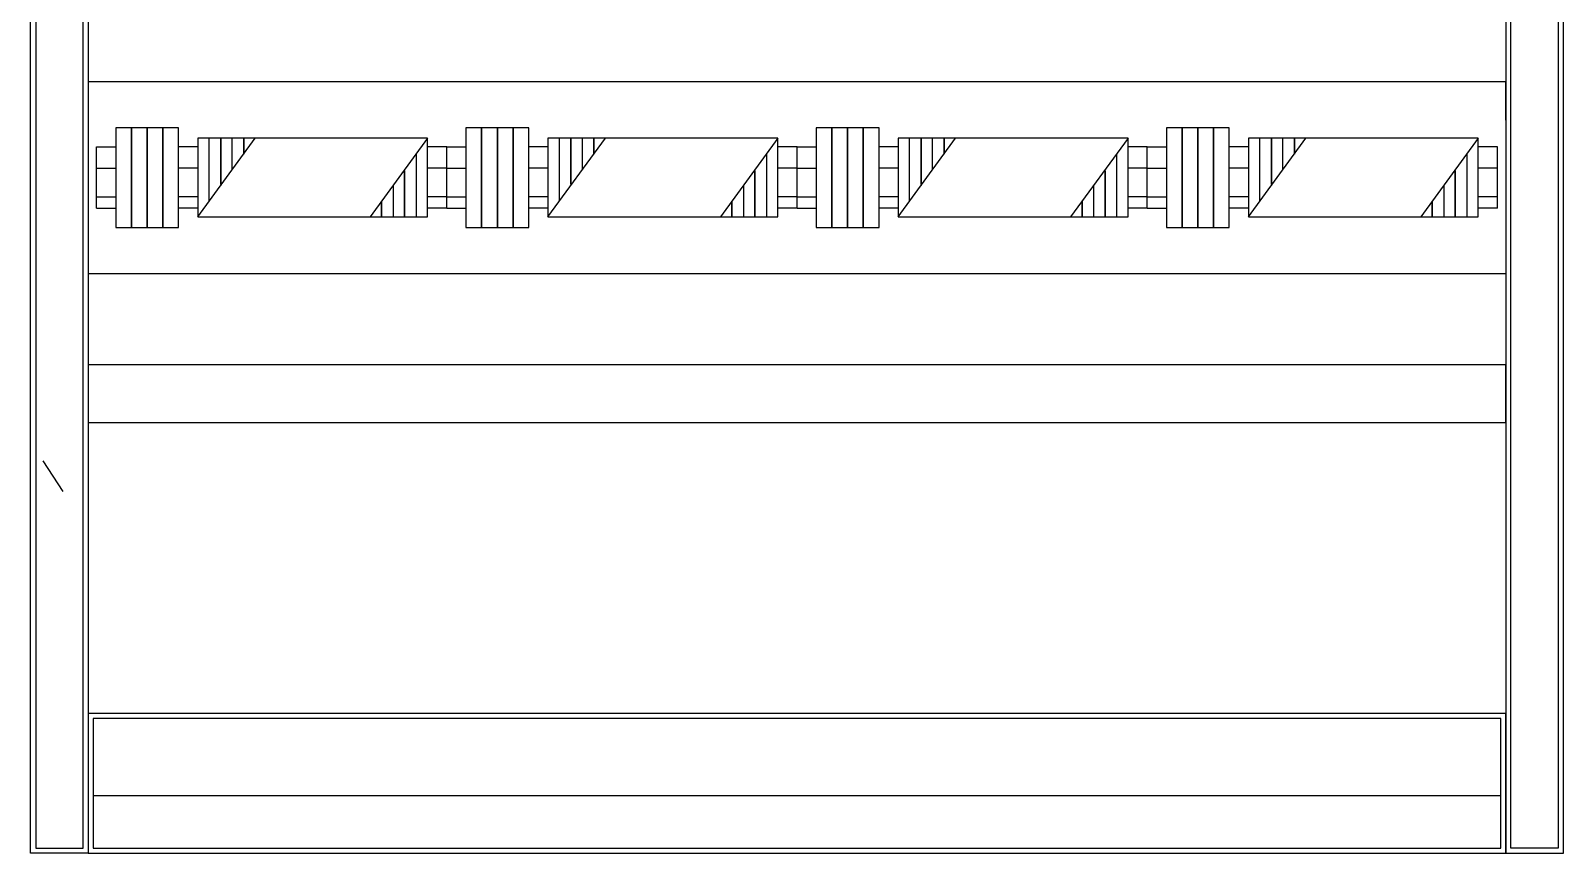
# Model space of a CAD drawing. Header units: millimetres. Extents: x 3151 to 30896, y 1337 to 7086.
# Drawn here: x 23907 to 24707, y 1337 to 1766 of the extents above; entities that cross this region are included whole.
import ezdxf

# ---------------------------------------------------------------- set-up
doc = ezdxf.new("R2010")
doc.units = ezdxf.units.MM

msp = doc.modelspace()

# ---------------------------------------------------------------- linework, layer by layer
at = {"color": 7}
for p, q in [((23906.53, 1336.69), (23906.53, 3536.69)), ((23936.53, 3536.69), (23936.53, 1336.69)), ((24676.53, 3536.69), (24676.53, 1336.69)), ((24706.53, 1336.69), (24706.53, 3536.69)), ((23909.18, 3534.04), (23909.18, 1339.34)), ((23933.88, 1339.34), (23933.88, 3534.04)), ((24679.18, 1339.34), (24679.18, 3534.04)), ((24703.88, 3534.04), (24703.88, 1339.34)), ((24676.53, 1739.19), (23936.53, 1739.19)), ((23936.53, 1739.19), (23936.53, 1639.19)), ((24676.53, 1719.19), (24676.53, 1739.19)), ((23959.13, 1715.19), (23950.93, 1715.19)), ((23950.93, 1715.19), (23950.93, 1663.19)), ((23959.13, 1663.19), (23959.13, 1715.19)), ((23967.33, 1715.19), (23959.13, 1715.19)), ((23959.13, 1715.19), (23959.13, 1663.19)), ((23967.33, 1663.19), (23967.33, 1715.19)), ((23975.53, 1715.19), (23967.33, 1715.19)), ((23967.33, 1715.19), (23967.33, 1663.19)), ((23975.53, 1663.19), (23975.53, 1715.19)), ((23983.73, 1715.19), (23975.53, 1715.19)), ((23975.53, 1715.19), (23975.53, 1663.19)), ((23983.73, 1663.19), (23983.73, 1715.19)), ((24141.93, 1715.19), (24133.73, 1715.19)), ((24133.73, 1715.19), (24133.73, 1663.19)), ((24141.93, 1663.19), (24141.93, 1715.19)), ((24150.13, 1715.19), (24141.93, 1715.19)), ((24141.93, 1715.19), (24141.93, 1663.19)), ((24150.13, 1663.19), (24150.13, 1715.19)), ((24158.33, 1715.19), (24150.13, 1715.19)), ((24150.13, 1715.19), (24150.13, 1663.19)), ((24158.33, 1663.19), (24158.33, 1715.19)), ((24166.53, 1715.19), (24158.33, 1715.19)), ((24158.33, 1715.19), (24158.33, 1663.19)), ((24166.53, 1663.19), (24166.53, 1715.19)), ((24324.73, 1715.19), (24316.53, 1715.19)), ((24316.53, 1715.19), (24316.53, 1663.19)), ((24324.73, 1663.19), (24324.73, 1715.19)), ((24332.93, 1715.19), (24324.73, 1715.19)), ((24324.73, 1715.19), (24324.73, 1663.19)), ((24332.93, 1663.19), (24332.93, 1715.19)), ((24341.13, 1715.19), (24332.93, 1715.19)), ((24332.93, 1715.19), (24332.93, 1663.19)), ((24341.13, 1663.19), (24341.13, 1715.19)), ((24349.33, 1715.19), (24341.13, 1715.19)), ((24341.13, 1715.19), (24341.13, 1663.19)), ((24349.33, 1663.19), (24349.33, 1715.19)), ((24507.53, 1715.19), (24499.33, 1715.19)), ((24499.33, 1715.19), (24499.33, 1663.19)), ((24507.53, 1663.19), (24507.53, 1715.19)), ((24515.73, 1715.19), (24507.53, 1715.19)), ((24507.53, 1715.19), (24507.53, 1663.19)), ((24515.73, 1663.19), (24515.73, 1715.19)), ((24523.93, 1715.19), (24515.73, 1715.19)), ((24515.73, 1715.19), (24515.73, 1663.19)), ((24523.93, 1663.19), (24523.93, 1715.19)), ((24532.13, 1715.19), (24523.93, 1715.19)), ((24523.93, 1715.19), (24523.93, 1663.19)), ((24532.13, 1663.19), (24532.13, 1715.19)), ((23940.93, 1705.19), (23950.93, 1705.19)), ((23940.93, 1673.19), (23940.93, 1705.19)), ((23983.73, 1673.19), (23983.73, 1705.19)), ((23993.73, 1705.19), (23983.73, 1705.19)), ((24023.73, 1709.69), (23993.73, 1709.69)), ((23993.73, 1709.69), (23993.73, 1668.69)), ((23993.73, 1668.69), (24023.73, 1709.69)), ((24113.73, 1709.69), (23993.73, 1709.69)), ((23993.73, 1709.69), (23993.73, 1668.69)), ((23999.73, 1676.89), (23999.73, 1709.69)), ((24005.73, 1685.69), (24005.73, 1709.69)), ((24005.73, 1709.69), (24005.73, 1685.09)), ((24011.73, 1693.29), (24011.73, 1709.69)), ((24017.73, 1701.69), (24017.73, 1709.69)), ((24017.73, 1709.69), (24017.73, 1701.49)), ((24113.73, 1709.69), (24083.73, 1668.69)), ((24113.73, 1668.69), (24113.73, 1709.69)), ((24113.73, 1709.69), (24113.73, 1709.69)), ((24113.73, 1668.69), (24113.73, 1709.69)), ((24123.73, 1705.19), (24113.73, 1705.19)), ((24123.73, 1673.19), (24123.73, 1705.19)), ((24123.73, 1705.19), (24133.73, 1705.19)), ((24123.73, 1673.19), (24123.73, 1705.19)), ((24166.53, 1673.19), (24166.53, 1705.19)), ((24176.53, 1705.19), (24166.53, 1705.19)), ((24206.53, 1709.69), (24176.53, 1709.69)), ((24176.53, 1709.69), (24176.53, 1668.69)), ((24176.53, 1668.69), (24206.53, 1709.69)), ((24296.53, 1709.69), (24176.53, 1709.69)), ((24176.53, 1709.69), (24176.53, 1668.69)), ((24182.53, 1676.89), (24182.53, 1709.69)), ((24188.53, 1685.69), (24188.53, 1709.69)), ((24188.53, 1709.69), (24188.53, 1685.09)), ((24194.53, 1693.29), (24194.53, 1709.69)), ((24200.53, 1701.69), (24200.53, 1709.69)), ((24200.53, 1709.69), (24200.53, 1701.49)), ((24296.53, 1709.69), (24266.53, 1668.69)), ((24296.53, 1668.69), (24296.53, 1709.69)), ((24296.53, 1709.69), (24296.53, 1709.69)), ((24296.53, 1668.69), (24296.53, 1709.69)), ((24306.53, 1705.19), (24296.53, 1705.19)), ((24306.53, 1705.19), (24316.53, 1705.19)), ((24306.53, 1673.19), (24306.53, 1705.19)), ((24306.53, 1673.19), (24306.53, 1705.19)), ((24349.33, 1673.19), (24349.33, 1705.19)), ((24359.33, 1705.19), (24349.33, 1705.19)), ((24389.33, 1709.69), (24359.33, 1709.69)), ((24359.33, 1709.69), (24359.33, 1668.69)), ((24359.33, 1668.69), (24389.33, 1709.69)), ((24479.33, 1709.69), (24359.33, 1709.69)), ((24359.33, 1709.69), (24359.33, 1668.69)), ((24365.33, 1676.89), (24365.33, 1709.69)), ((24371.33, 1685.69), (24371.33, 1709.69)), ((24371.33, 1709.69), (24371.33, 1685.09)), ((24377.33, 1693.29), (24377.33, 1709.69)), ((24383.33, 1701.69), (24383.33, 1709.69)), ((24383.33, 1709.69), (24383.33, 1701.49)), ((24479.33, 1709.69), (24449.33, 1668.69)), ((24479.33, 1668.69), (24479.33, 1709.69)), ((24479.33, 1709.69), (24479.33, 1709.69)), ((24479.33, 1668.69), (24479.33, 1709.69)), ((24489.33, 1705.19), (24479.33, 1705.19)), ((24489.33, 1673.19), (24489.33, 1705.19)), ((24489.33, 1705.19), (24499.33, 1705.19)), ((24489.33, 1673.19), (24489.33, 1705.19)), ((24532.13, 1673.19), (24532.13, 1705.19)), ((24542.13, 1705.19), (24532.13, 1705.19)), ((24572.13, 1709.69), (24542.13, 1709.69)), ((24542.13, 1709.69), (24542.13, 1668.69)), ((24542.13, 1668.69), (24572.13, 1709.69)), ((24662.13, 1709.69), (24542.13, 1709.69)), ((24542.13, 1709.69), (24542.13, 1668.69)), ((24548.13, 1676.89), (24548.13, 1709.69)), ((24554.13, 1685.69), (24554.13, 1709.69)), ((24554.13, 1709.69), (24554.13, 1685.09)), ((24560.13, 1693.29), (24560.13, 1709.69)), ((24566.13, 1701.69), (24566.13, 1709.69)), ((24566.13, 1709.69), (24566.13, 1701.49)), ((24662.13, 1709.69), (24632.13, 1668.69)), ((24662.13, 1668.69), (24662.13, 1709.69)), ((24662.13, 1709.69), (24662.13, 1709.69)), ((24662.13, 1668.69), (24662.13, 1709.69)), ((24672.13, 1705.19), (24662.13, 1705.19)), ((24672.13, 1673.19), (24672.13, 1705.19)), ((24107.73, 1701.49), (24107.73, 1668.69)), ((24290.53, 1701.49), (24290.53, 1668.69)), ((24473.33, 1701.49), (24473.33, 1668.69)), ((24656.13, 1701.49), (24656.13, 1668.69)), ((23940.93, 1694.19), (23950.93, 1694.19)), ((23993.73, 1694.19), (23983.73, 1694.19)), ((24101.73, 1668.69), (24101.73, 1693.29)), ((24101.73, 1692.69), (24101.73, 1668.69)), ((24123.73, 1694.19), (24113.73, 1694.19)), ((24123.73, 1694.19), (24133.73, 1694.19)), ((24176.53, 1694.19), (24166.53, 1694.19)), ((24284.53, 1668.69), (24284.53, 1693.29)), ((24284.53, 1692.69), (24284.53, 1668.69)), ((24306.53, 1694.19), (24296.53, 1694.19)), ((24306.53, 1694.19), (24316.53, 1694.19)), ((24359.33, 1694.19), (24349.33, 1694.19)), ((24467.33, 1668.69), (24467.33, 1693.29)), ((24467.33, 1692.69), (24467.33, 1668.69)), ((24489.33, 1694.19), (24479.33, 1694.19)), ((24489.33, 1694.19), (24499.33, 1694.19)), ((24542.13, 1694.19), (24532.13, 1694.19)), ((24650.13, 1668.69), (24650.13, 1693.29)), ((24650.13, 1692.69), (24650.13, 1668.69)), ((24672.13, 1694.19), (24662.13, 1694.19)), ((24095.73, 1685.09), (24095.73, 1668.69)), ((24278.53, 1685.09), (24278.53, 1668.69)), ((24461.33, 1685.09), (24461.33, 1668.69)), ((24644.13, 1685.09), (24644.13, 1668.69)), ((23940.93, 1679.19), (23950.93, 1679.19)), ((23940.93, 1673.19), (23950.93, 1673.19)), ((23993.73, 1679.19), (23983.73, 1679.19)), ((23993.73, 1673.19), (23983.73, 1673.19)), ((24089.73, 1668.69), (24089.73, 1676.89)), ((24089.73, 1676.69), (24089.73, 1668.69)), ((24123.73, 1679.19), (24113.73, 1679.19)), ((24123.73, 1673.19), (24113.73, 1673.19)), ((24123.73, 1679.19), (24133.73, 1679.19)), ((24123.73, 1673.19), (24133.73, 1673.19)), ((24176.53, 1679.19), (24166.53, 1679.19)), ((24176.53, 1673.19), (24166.53, 1673.19)), ((24272.53, 1668.69), (24272.53, 1676.89)), ((24272.53, 1676.69), (24272.53, 1668.69)), ((24306.53, 1679.19), (24296.53, 1679.19)), ((24306.53, 1673.19), (24296.53, 1673.19)), ((24306.53, 1679.19), (24316.53, 1679.19)), ((24306.53, 1673.19), (24316.53, 1673.19)), ((24359.33, 1679.19), (24349.33, 1679.19)), ((24359.33, 1673.19), (24349.33, 1673.19)), ((24455.33, 1668.69), (24455.33, 1676.89)), ((24455.33, 1676.69), (24455.33, 1668.69)), ((24489.33, 1679.19), (24479.33, 1679.19)), ((24489.33, 1673.19), (24479.33, 1673.19)), ((24489.33, 1679.19), (24499.33, 1679.19)), ((24489.33, 1673.19), (24499.33, 1673.19)), ((24542.13, 1679.19), (24532.13, 1679.19)), ((24542.13, 1673.19), (24532.13, 1673.19)), ((24638.13, 1668.69), (24638.13, 1676.89)), ((24638.13, 1676.69), (24638.13, 1668.69)), ((24672.13, 1679.19), (24662.13, 1679.19)), ((24672.13, 1673.19), (24662.13, 1673.19)), ((23993.73, 1668.69), (23993.73, 1668.69)), ((23993.73, 1668.69), (24113.73, 1668.69)), ((24083.73, 1668.69), (24113.73, 1668.69)), ((24176.53, 1668.69), (24176.53, 1668.69)), ((24176.53, 1668.69), (24296.53, 1668.69)), ((24266.53, 1668.69), (24296.53, 1668.69)), ((24359.33, 1668.69), (24359.33, 1668.69)), ((24359.33, 1668.69), (24479.33, 1668.69)), ((24449.33, 1668.69), (24479.33, 1668.69)), ((24542.13, 1668.69), (24542.13, 1668.69)), ((24542.13, 1668.69), (24662.13, 1668.69)), ((24632.13, 1668.69), (24662.13, 1668.69)), ((23950.93, 1663.19), (23959.13, 1663.19)), ((23959.13, 1663.19), (23967.33, 1663.19)), ((23967.33, 1663.19), (23975.53, 1663.19)), ((23975.53, 1663.19), (23983.73, 1663.19)), ((24133.73, 1663.19), (24141.93, 1663.19)), ((24141.93, 1663.19), (24150.13, 1663.19)), ((24150.13, 1663.19), (24158.33, 1663.19)), ((24158.33, 1663.19), (24166.53, 1663.19)), ((24316.53, 1663.19), (24324.73, 1663.19)), ((24324.73, 1663.19), (24332.93, 1663.19)), ((24332.93, 1663.19), (24341.13, 1663.19)), ((24341.13, 1663.19), (24349.33, 1663.19)), ((24499.33, 1663.19), (24507.53, 1663.19)), ((24507.53, 1663.19), (24515.73, 1663.19)), ((24515.73, 1663.19), (24523.93, 1663.19)), ((24523.93, 1663.19), (24532.13, 1663.19)), ((23936.53, 1639.19), (24676.53, 1639.19)), ((24676.53, 1591.44), (23936.53, 1591.44)), ((23936.53, 1591.44), (23936.53, 1561.44)), ((24676.53, 1561.44), (24676.53, 1591.44)), ((23936.53, 1561.44), (24676.53, 1561.44)), ((23912.84, 1541.46), (23923.37, 1525.36)), ((24676.53, 1409.69), (23936.53, 1409.69)), ((23936.53, 1409.69), (23936.53, 1336.69)), ((24676.53, 1336.69), (24676.53, 1409.69)), ((24673.88, 1407.04), (23939.18, 1407.04)), ((23939.18, 1407.04), (23939.18, 1339.34)), ((24673.88, 1339.34), (24673.88, 1407.04)), ((24673.88, 1366.69), (23939.18, 1366.69)), ((23936.53, 1336.69), (23906.53, 1336.69)), ((23909.18, 1339.34), (23933.88, 1339.34)), ((23936.53, 1336.69), (24676.53, 1336.69)), ((23939.18, 1339.34), (24673.88, 1339.34)), ((24676.53, 1336.69), (24706.53, 1336.69)), ((24703.88, 1339.34), (24679.18, 1339.34))]:
    msp.add_line(p, q, dxfattribs=at)

doc.saveas('drawing.dxf')
